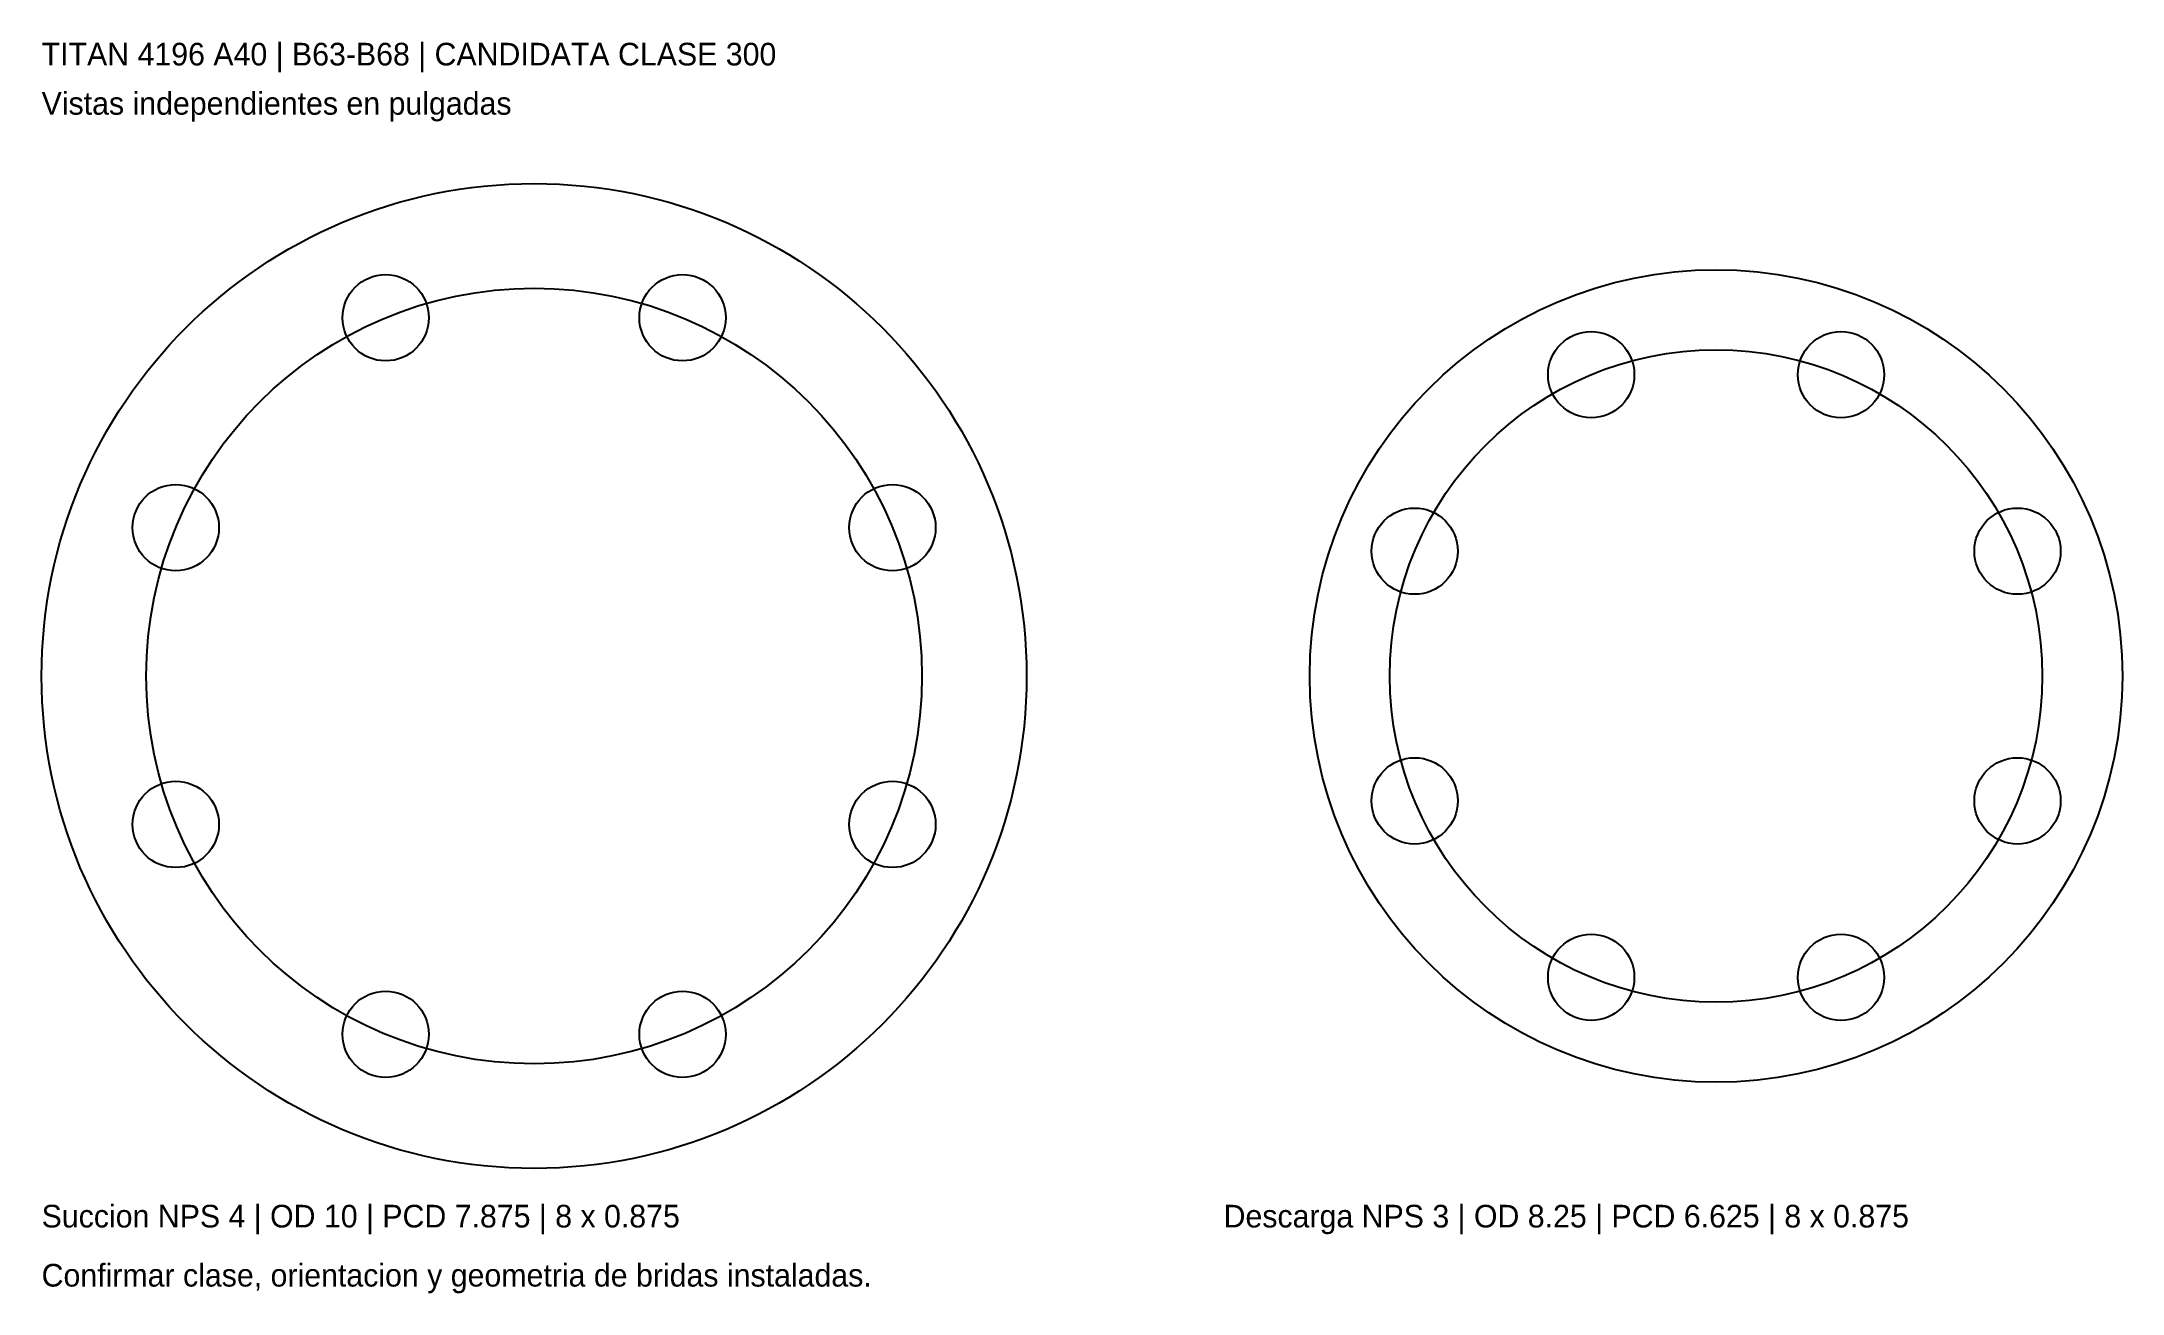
# Model space of a CAD drawing. Header units: inches. Extents: x -5 to 16.1, y -6.3 to 6.4.
import ezdxf

# ---------------------------------------------------------------- set-up
doc = ezdxf.new("R2010")
doc.units = ezdxf.units.IN
doc.header["$MEASUREMENT"] = 0
doc.layers.add('CIRCULO_DE_PERNOS', color=4, linetype='Continuous')

msp = doc.modelspace()

# ---------------------------------------------------------------- linework, layer by layer
for centre, radius in [((0, 0), 5), ((-1.507, 3.638), 0.438), ((1.507, 3.638), 0.438), ((12, 0), 4.125), ((10.732, 3.06), 0.438), ((13.268, 3.06), 0.438), ((-3.638, 1.507), 0.438), ((3.638, 1.507), 0.438), ((8.94, 1.268), 0.438), ((15.06, 1.268), 0.438), ((8.94, -1.268), 0.438), ((15.06, -1.268), 0.438), ((-3.638, -1.507), 0.438), ((3.638, -1.507), 0.438), ((10.732, -3.06), 0.438), ((13.268, -3.06), 0.438), ((-1.507, -3.638), 0.438), ((1.507, -3.638), 0.438)]:
    msp.add_circle(centre, radius)
at = {"layer": 'CIRCULO_DE_PERNOS'}
for centre, radius in [((0, 0), 3.938), ((12, 0), 3.312)]:
    msp.add_circle(centre, radius, dxfattribs=at)

# ---------------------------------------------------------------- texts
for s, p in [('TITAN 4196 A40 | B63-B68 | CANDIDATA CLASE 300', (-5, 6.2)), ('Vistas independientes en pulgadas', (-5, 5.7)), ('Succion NPS 4 | OD 10 | PCD 7.875 | 8 x 0.875', (-5, -5.6)), ('Descarga NPS 3 | OD 8.25 | PCD 6.625 | 8 x 0.875', (7, -5.6)), ('Confirmar clase, orientacion y geometria de bridas instaladas.', (-5, -6.2))]:
    msp.add_text(s, height=0.23).set_placement(p)

doc.saveas('drawing.dxf')
